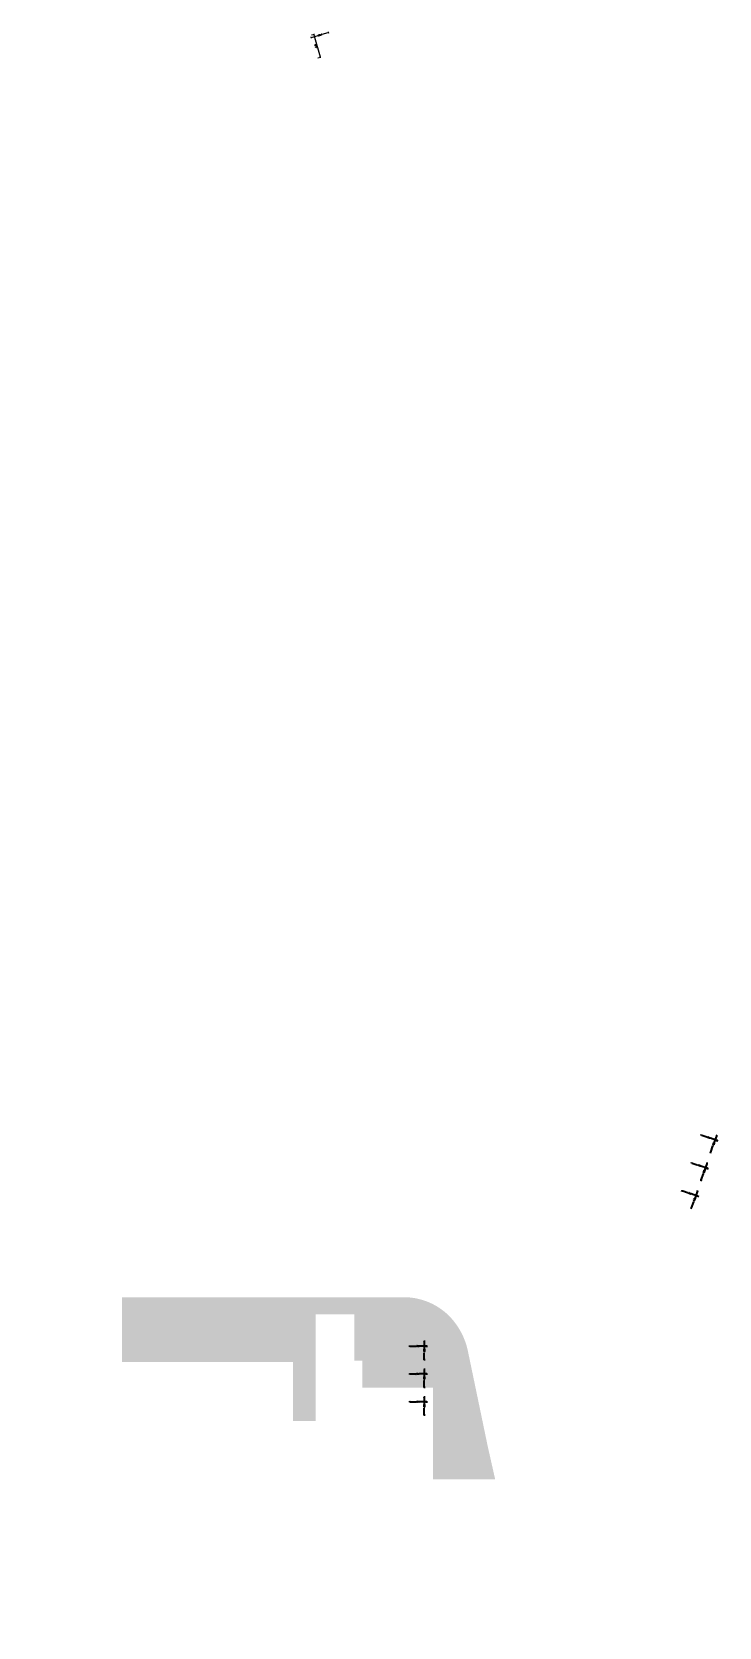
# Model space of a CAD drawing. Header units: millimetres. Extents: x -1307397 to 11565522512, y -626897 to 1138105.
# Drawn here: x 7119 to 67809, y -519 to 140223 of the extents above; entities that cross this region are included whole.
import ezdxf

# ---------------------------------------------------------------- set-up
doc = ezdxf.new("R2010")
doc.units = ezdxf.units.MM
doc.header["$MEASUREMENT"] = 0
doc.layers.add('KT-Tuong', color=1, linetype='Continuous')
doc.layers.add('Xref_NT1+NT2_MBDV Cot vach_220729$0$KT-Noi that', color=36, linetype='Continuous', lineweight=9)
doc.layers.add('Xref_ST_MBDV Cot vach 30.7.2022$0$KT-Noi that', color=36, linetype='Continuous', lineweight=9)
doc.styles.add('Xref_NT1+NT2_MBDV Cot vach_220729$0$xref.N.Cot vach tang N2$0$DIM', font='vnsimli.shx', dxfattribs={"width": 0.7})
doc.styles.add('Xref_ST_MBDV Cot vach 30.7.2022$0$DIM', font='vnsimli.shx', dxfattribs={"width": 0.7})
doc.dimstyles.new('Xref_NT1+NT2_MBDV Cot vach_220729$0$xref.N.Cot vach tang N2$0$CCU 1-100 A1', dxfattribs={"dimscale": 100, "dimtxt": 2.2, "dimasz": 1, "dimexe": 1, "dimexo": 0, "dimgap": 1, "dimtad": 1, "dimdec": 0, "dimdsep": 46, "dimtxsty": 'Xref_NT1+NT2_MBDV Cot vach_220729$0$xref.N.Cot vach tang N2$0$DIM', "dimblk1": 'Xref_NT1+NT2_MBDV Cot vach_220729$0$xref.N.Cot vach tang N2$0$_ARCHTICK', "dimblk2": 'Xref_NT1+NT2_MBDV Cot vach_220729$0$xref.N.Cot vach tang N2$0$_ARCHTICK', "dimsah": 1, "dimcen": 0, "dimdle": 1, "dimclrd": 256, "dimclre": 256, "dimclrt": 31, "dimadec": 0, "dimazin": 0, "dimtfac": 1, "dimtdec": 0, "dimtix": 1, "dimtmove": 2, "dimatfit": 3, "dimldrblk": 'Xref_NT1+NT2_MBDV Cot vach_220729$0$xref.N.Cot vach tang N2$0$_ARCHTICK', "dimfxl": 8, "dimtolj": 1, "dimarcsym": 0})
doc.dimstyles.new('Xref_ST_MBDV Cot vach 30.7.2022$0$CCU 1-100 A1', dxfattribs={"dimscale": 100, "dimtxt": 2.2, "dimasz": 1, "dimexe": 1, "dimexo": 0, "dimgap": 1, "dimtad": 1, "dimdec": 0, "dimdsep": 46, "dimtxsty": 'Xref_ST_MBDV Cot vach 30.7.2022$0$DIM', "dimblk1": 'Xref_ST_MBDV Cot vach 30.7.2022$0$_ARCHTICK', "dimblk2": 'Xref_ST_MBDV Cot vach 30.7.2022$0$_ARCHTICK', "dimsah": 1, "dimcen": 0, "dimdle": 1, "dimclrd": 256, "dimclre": 256, "dimclrt": 31, "dimadec": 0, "dimazin": 0, "dimtfac": 1, "dimtdec": 0, "dimtix": 1, "dimtmove": 2, "dimatfit": 3, "dimldrblk": 'Xref_ST_MBDV Cot vach 30.7.2022$0$_ARCHTICK', "dimfxl": 8, "dimtolj": 1, "dimarcsym": 0})

# ---------------------------------------------------------------- blocks, each defined once
blk = doc.blocks.new('Xref_NT1+NT2_MBDV Cot vach_220729$0$xref.N.Cot vach tang N2$0$_Open90')
at = {"color": 0, "linetype": 'ByBlock', "lineweight": -2}
for p, q in [((0, 0), (-1, 0)), ((-0.5, 0.5), (0, 0)), ((0, 0), (-0.5, -0.5))]:
    blk.add_line(p, q, dxfattribs=at)
blk = doc.blocks.new('*D53')
at = {"layer": 'Defpoints', "color": 0, "transparency": 16777216}
for p in [(-424, -515), (-353, -515, 0), (-353, -2115, 0)]:
    blk.add_point(p, dxfattribs=at)
at = {"layer": 'Xref_NT1+NT2_MBDV Cot vach_220729$0$KT-Noi that', "color": 5, "transparency": 16777216}
for p, q in [((-353, -515), (-474, -515)), ((-424, -565), (-424, -1155)), ((-353, -2115), (-474, -2115)), ((-424, -2065), (-424, -1512))]:
    blk.add_line(p, q, dxfattribs=at)
at = {"layer": 'Xref_NT1+NT2_MBDV Cot vach_220729$0$KT-Noi that', "color": 5, "transparency": 16777216, "xscale": 50, "yscale": 50, "zscale": 50}
for p, rotation in [((-424, -515), 90), ((-424, -2115), 270)]:
    blk.add_blockref('Xref_NT1+NT2_MBDV Cot vach_220729$0$xref.N.Cot vach tang N2$0$_Open90', p, dxfattribs=dict(at, rotation=rotation))
at = {"layer": 'Xref_NT1+NT2_MBDV Cot vach_220729$0$KT-Noi that', "color": 5, "transparency": 16777216, "insert": (-424, -1333), "char_height": 110, "attachment_point": 5, "rotation": 90, "style": 'Xref_NT1+NT2_MBDV Cot vach_220729$0$xref.N.Cot vach tang N2$0$DIM'}
blk.add_mtext('\\A1;1600', dxfattribs=at)
blk = doc.blocks.new('Xref_NT1+NT2_MBDV Cot vach_220729$0$xref.N.Cot vach tang N2$0$_ARCHTICK')
at = {"color": 0, "linetype": 'ByBlock', "const_width": 0.15}
blk.add_lwpolyline([(-0.5, -0.5), (0.5, 0.5)], dxfattribs=at)
blk = doc.blocks.new('*D54')
at = {"layer": 'Defpoints', "color": 0, "transparency": 16777216}
for p in [(-2310, -615), (-2310, -827), (-210, -615)]:
    blk.add_point(p, dxfattribs=at)
at = {"layer": 'Xref_NT1+NT2_MBDV Cot vach_220729$0$KT-Noi that', "color": 5, "transparency": 16777216}
for p, q in [((-2310, -615), (-2310, -877)), ((-260, -827), (-2260, -827)), ((-210, -615), (-210, -877))]:
    blk.add_line(p, q, dxfattribs=at)
at = {"layer": 'Xref_NT1+NT2_MBDV Cot vach_220729$0$KT-Noi that', "color": 5, "transparency": 16777216, "xscale": 50, "yscale": 50, "zscale": 50, "rotation": 180}
blk.add_blockref('Xref_NT1+NT2_MBDV Cot vach_220729$0$xref.N.Cot vach tang N2$0$_Open90', (-2310, -827), dxfattribs=at)
at = {"layer": 'Xref_NT1+NT2_MBDV Cot vach_220729$0$KT-Noi that', "color": 5, "transparency": 16777216, "xscale": 50, "yscale": 50, "zscale": 50}
blk.add_blockref('Xref_NT1+NT2_MBDV Cot vach_220729$0$xref.N.Cot vach tang N2$0$_Open90', (-210, -827), dxfattribs=at)
at = {"layer": 'Xref_NT1+NT2_MBDV Cot vach_220729$0$KT-Noi that', "color": 5, "transparency": 16777216, "insert": (-1260, -722), "char_height": 110, "attachment_point": 5, "style": 'Xref_NT1+NT2_MBDV Cot vach_220729$0$xref.N.Cot vach tang N2$0$DIM'}
blk.add_mtext('\\A1;2100', dxfattribs=at)
blk = doc.blocks.new('Xref_ST_MBDV Cot vach 30.7.2022$0$_Open90')
at = {"color": 0, "linetype": 'ByBlock', "lineweight": -2}
for p, q in [((0, 0), (-1, 0)), ((-0.5, 0.5), (0, 0)), ((0, 0), (-0.5, -0.5))]:
    blk.add_line(p, q, dxfattribs=at)
blk = doc.blocks.new('*D28')
at = {"layer": 'Defpoints', "color": 5, "transparency": 16777216}
for p, q in [((-2230, 1494), (-2230, 1596)), ((-2180, 1546), (-1728, 1546)), ((-780, 1546), (-1372, 1546)), ((-730, 1457), (-730, 1596))]:
    blk.add_line(p, q, dxfattribs=at)
at = {"layer": 'Defpoints', "color": 0, "transparency": 16777216}
for p in [(-2230, 1546), (-2230, 1494, 0), (-730, 1457, 0)]:
    blk.add_point(p, dxfattribs=at)
at = {"layer": 'Defpoints', "color": 5, "transparency": 16777216, "xscale": 50, "yscale": 50, "zscale": 50, "rotation": 180}
blk.add_blockref('Xref_ST_MBDV Cot vach 30.7.2022$0$_Open90', (-2230, 1546), dxfattribs=at)
at = {"layer": 'Defpoints', "color": 5, "transparency": 16777216, "xscale": 50, "yscale": 50, "zscale": 50}
blk.add_blockref('Xref_ST_MBDV Cot vach 30.7.2022$0$_Open90', (-730, 1546), dxfattribs=at)
at = {"layer": 'Defpoints', "color": 5, "transparency": 16777216, "insert": (-1550, 1546), "char_height": 110, "attachment_point": 5, "style": 'Xref_ST_MBDV Cot vach 30.7.2022$0$DIM'}
blk.add_mtext('\\A1;1500', dxfattribs=at)
blk = doc.blocks.new('Xref_ST_MBDV Cot vach 30.7.2022$0$_ARCHTICK')
at = {"color": 0, "linetype": 'ByBlock', "const_width": 0.15}
blk.add_lwpolyline([(-0.5, -0.5), (0.5, 0.5)], dxfattribs=at)
blk = doc.blocks.new('*D29')
at = {"layer": 'Defpoints', "color": 5, "transparency": 16777216}
for p, q in [((-879, 1950), (-1000, 1950)), ((-950, 1900), (-950, 1328)), ((-879, 350), (-1000, 350)), ((-950, 400), (-950, 972))]:
    blk.add_line(p, q, dxfattribs=at)
at = {"layer": 'Defpoints', "color": 0, "transparency": 16777216}
for p in [(-879, 1950, 0), (-950, 350), (-879, 350, 0)]:
    blk.add_point(p, dxfattribs=at)
at = {"layer": 'Defpoints', "color": 5, "transparency": 16777216, "xscale": 50, "yscale": 50, "zscale": 50}
for p, rotation in [((-950, 1950), 90), ((-950, 350), 270)]:
    blk.add_blockref('Xref_ST_MBDV Cot vach 30.7.2022$0$_Open90', p, dxfattribs=dict(at, rotation=rotation))
at = {"layer": 'Defpoints', "color": 5, "transparency": 16777216, "insert": (-950, 1150), "char_height": 110, "attachment_point": 5, "rotation": 90, "style": 'Xref_ST_MBDV Cot vach 30.7.2022$0$DIM'}
blk.add_mtext('\\A1;1600', dxfattribs=at)
blk = doc.blocks.new('Xref_NT1+NT2_MBDV Cot vach_220729$0$TMCC')
at = {"layer": 'Xref_NT1+NT2_MBDV Cot vach_220729$0$KT-Noi that', "color": 5}
dim = blk.add_linear_dim(base=(-2310, -826.7, 0), p1=(-210, -615, 0), p2=(-2310, -615, 0), angle=180, dimstyle='Xref_NT1+NT2_MBDV Cot vach_220729$0$xref.N.Cot vach tang N2$0$CCU 1-100 A1', override={"dimscale": 50, "dimblk1": 'Xref_NT1+NT2_MBDV Cot vach_220729$0$xref.N.Cot vach tang N2$0$_Open90', "dimblk2": 'Xref_NT1+NT2_MBDV Cot vach_220729$0$xref.N.Cot vach tang N2$0$_Open90', "dimclrd": 5, "dimclre": 5, "dimclrt": 5, "dimlwd": 65535, "dimlwe": 65535}, dxfattribs=at)
dim.commit()
dim.dimension.update_dxf_attribs({"geometry": '*D54', "text_midpoint": (-1260, -721.7, 0)})
dim = blk.add_linear_dim(base=(-424.2, -515, 0), p1=(-353.1, -2115, 0), p2=(-353.1, -515, 0), angle=270, dimstyle='Xref_NT1+NT2_MBDV Cot vach_220729$0$xref.N.Cot vach tang N2$0$CCU 1-100 A1', override={"dimscale": 50, "dimblk1": 'Xref_NT1+NT2_MBDV Cot vach_220729$0$xref.N.Cot vach tang N2$0$_Open90', "dimblk2": 'Xref_NT1+NT2_MBDV Cot vach_220729$0$xref.N.Cot vach tang N2$0$_Open90', "dimclrd": 5, "dimclre": 5, "dimclrt": 5, "dimlwd": 65535, "dimlwe": 65535}, dxfattribs=at)
dim.commit()
dim.dimension.update_dxf_attribs({"geometry": '*D53', "text_midpoint": (-424.2, -1333.3, 0), "dimtype": 128})
blk = doc.blocks.new('Xref_ST_MBDV Cot vach 30.7.2022$0$TM 1000kg')
at = {"layer": 'Defpoints', "color": 5}
for base, p1, p2, angle, picture, middle in [((-2230, 1545.8), (-730, 1457.2, 0), (-2230, 1494.3, 0), 180, '*D28', (-1550.1, 1545.8)), ((-950.2, 350), (-879.1, 1950, 0), (-879.1, 350, 0), 90, '*D29', (-950.2, 1150))]:
    dim = blk.add_linear_dim(base=base, p1=p1, p2=p2, angle=angle, dimstyle='Xref_ST_MBDV Cot vach 30.7.2022$0$CCU 1-100 A1', override={"dimscale": 50, "dimblk1": 'Xref_ST_MBDV Cot vach 30.7.2022$0$_Open90', "dimblk2": 'Xref_ST_MBDV Cot vach 30.7.2022$0$_Open90', "dimclrd": 5, "dimclre": 5, "dimclrt": 5, "dimlwd": 65535, "dimlwe": 65535}, dxfattribs=at)
    dim.commit()
    dim.dimension.update_dxf_attribs({"geometry": picture, "text_midpoint": middle, "dimtype": 128})

msp = doc.modelspace()

# ---------------------------------------------------------------- hatches: boundary and pattern name
at = {"layer": 'KT-Tuong'}
h = msp.add_hatch(dxfattribs=at)
h.set_pattern_fill('ANSI31', color=256, style=0)
edge = h.paths.add_edge_path()
edge.add_arc((39495.5, 22557.3), 6261, 12.544117, 42.770917)
edge.add_arc((39957.4, 22895.7), 5692.5, 43.42767, 85.468595)
edge.add_line((40407.1, 28570.4), (15090, 28568.5))
edge.add_line((15090, 28568.5), (15090, 22870.6))
edge.add_line((15090, 22870.6), (30190, 22870.6))
edge.add_line((30190, 22870.6), (30190, 17670.4))
edge.add_line((30190, 17670.4), (32190, 17670.4))
edge.add_line((32190, 17670.4), (32190, 27070.4))
edge.add_line((32190, 27070.4), (35589.6, 27070.4))
edge.add_line((35589.6, 27070.4), (35589.6, 23000.4))
edge.add_line((35589.6, 23000.4), (36290, 23000.4))
edge.add_line((36290, 23000.4), (36290, 20600.4))
edge.add_line((36290, 20600.4), (42540, 20600.4))
edge.add_line((42540, 20600.4), (42540, 12511.5))
edge.add_line((42540, 12511.5), (48034.2, 12511.5))
edge.add_line((48034.2, 12511.5), (47427.9, 15196.4))
edge.add_line((47427.9, 15196.4), (47382.6, 15396.9))
edge.add_line((47382.6, 15396.9), (45607.2, 23916.5))

# ---------------------------------------------------------------- block references
at = {"layer": 'Xref_NT1+NT2_MBDV Cot vach_220729$0$KT-Noi that', "xscale": -1, "rotation": 254.2212204098468}
msp.add_blockref('Xref_NT1+NT2_MBDV Cot vach_220729$0$TMCC', (-31163.2, 139987.8), dxfattribs=at)
at = {"layer": 'Xref_ST_MBDV Cot vach 30.7.2022$0$KT-Noi that', "xscale": -0.9999999999999999, "rotation": 19.04679309956864}
for p in [(-67843.8, 40702.8), (-66995.3, 38245.1), (-66146.8, 35787.5)]:
    msp.add_blockref('Xref_ST_MBDV Cot vach 30.7.2022$0$TM 1000kg', p, dxfattribs=at)
at = {"layer": 'Xref_ST_MBDV Cot vach 30.7.2022$0$KT-Noi that', "xscale": -1}
for p in [(-42723, 22720.4, 0), (-42723, 20270.4, 0), (-42723, 17820.4, 0)]:
    msp.add_blockref('Xref_ST_MBDV Cot vach 30.7.2022$0$TM 1000kg', p, dxfattribs=at)

doc.saveas('drawing.dxf')
